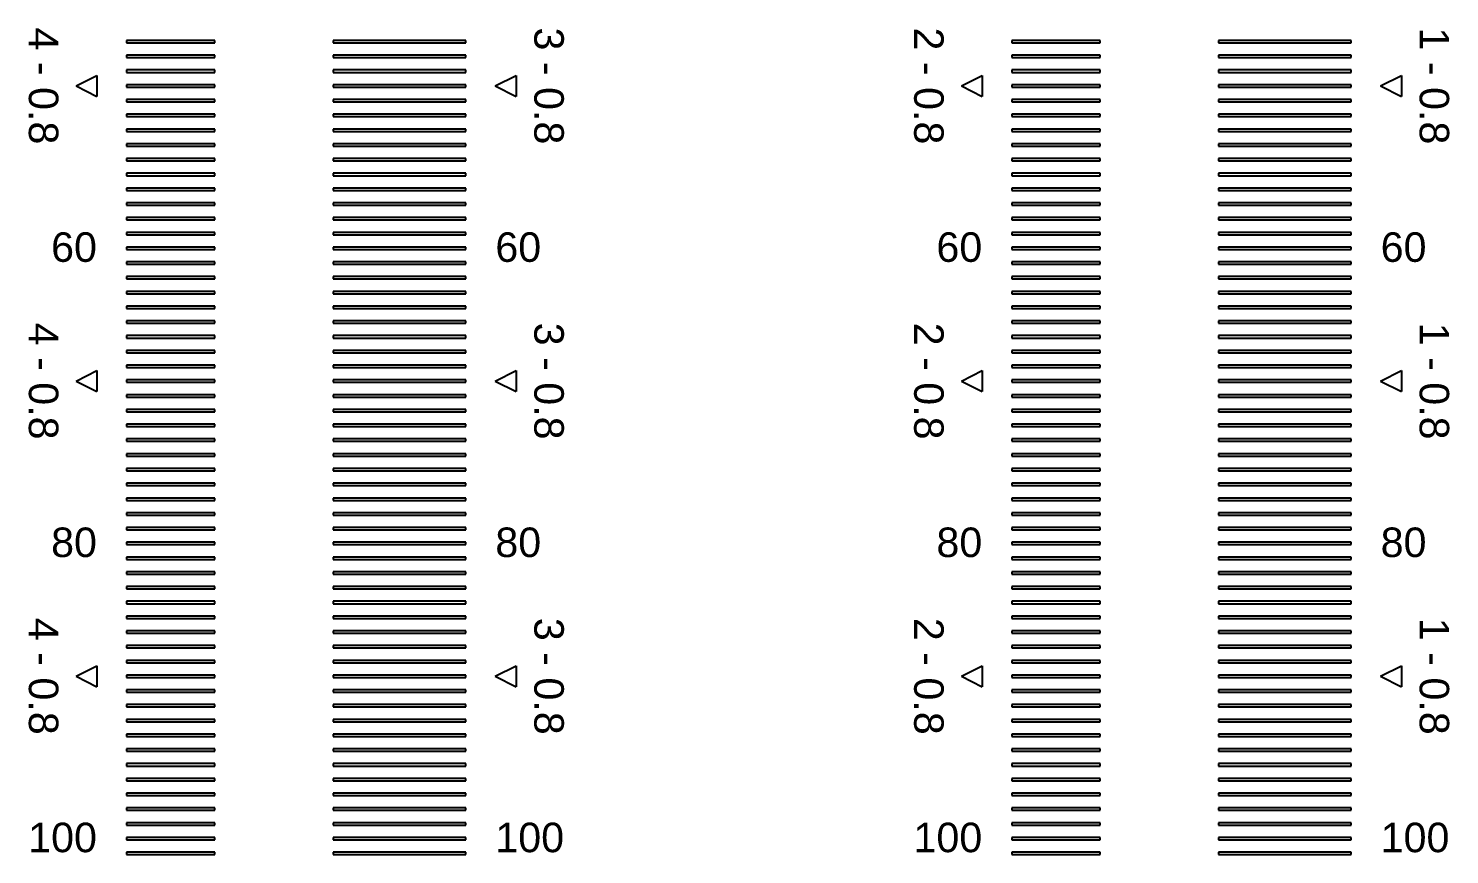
# Model space of a CAD drawing. Extents: x -24531 to 102469, y 86631 to 213631.
# Drawn here: x 53748.9 to 54230.5, y 152170.1 to 152450 of the extents above; entities that cross this region are included whole.
import ezdxf

# ---------------------------------------------------------------- set-up
doc = ezdxf.new("R2010")
doc.units = 13
doc.layers.add('CL - Label-1', color=120, linetype='Continuous')
doc.layers.add('CL - Label-2', color=132, linetype='Continuous')
doc.layers.add('CL - Sub-Micro', color=7, linetype='Continuous', true_color=0x47d1ff)
doc.styles.get("Standard").update_dxf_attribs({"font": 'arial.ttf'})

msp = doc.modelspace()

# ---------------------------------------------------------------- linework, layer by layer
at = {"layer": 'CL - Label-2'}
for p, q in [((53765.04, 152430.51), (53772.14, 152434.05)), ((53772.14, 152434.05), (53772.14, 152426.98)), ((53907.12, 152430.51), (53914.21, 152434.05)), ((53914.21, 152434.05), (53914.21, 152426.98)), ((54065.04, 152430.51), (54072.14, 152434.05)), ((54072.14, 152434.05), (54072.14, 152426.98)), ((54207.12, 152430.51), (54214.21, 152434.05)), ((54214.21, 152434.05), (54214.21, 152426.98)), ((53765.04, 152430.51), (53772.14, 152426.98)), ((53907.12, 152430.51), (53914.21, 152426.98)), ((54065.04, 152430.51), (54072.14, 152426.98)), ((54207.12, 152430.51), (54214.21, 152426.98)), ((53765.04, 152330.51), (53772.14, 152334.05)), ((53772.14, 152334.05), (53772.14, 152326.98)), ((53907.12, 152330.51), (53914.21, 152334.05)), ((53914.21, 152334.05), (53914.21, 152326.98)), ((54065.04, 152330.51), (54072.14, 152334.05)), ((54072.14, 152334.05), (54072.14, 152326.98)), ((54207.12, 152330.51), (54214.21, 152334.05)), ((54214.21, 152334.05), (54214.21, 152326.98)), ((53765.04, 152330.51), (53772.14, 152326.98)), ((53907.12, 152330.51), (53914.21, 152326.98)), ((54065.04, 152330.51), (54072.14, 152326.98)), ((54207.12, 152330.51), (54214.21, 152326.98)), ((53765.04, 152230.51), (53772.14, 152234.05)), ((53772.14, 152234.05), (53772.14, 152226.98)), ((53907.12, 152230.51), (53914.21, 152234.05)), ((53914.21, 152234.05), (53914.21, 152226.98)), ((54065.04, 152230.51), (54072.14, 152234.05)), ((54072.14, 152234.05), (54072.14, 152226.98)), ((54207.12, 152230.51), (54214.21, 152234.05)), ((54214.21, 152234.05), (54214.21, 152226.98)), ((53765.04, 152230.51), (53772.14, 152226.98)), ((53907.12, 152230.51), (53914.21, 152226.98)), ((54065.04, 152230.51), (54072.14, 152226.98)), ((54207.12, 152230.51), (54214.21, 152226.98))]:
    msp.add_line(p, q, dxfattribs=at)
at = {"layer": 'CL - Sub-Micro'}
for p, q in [((53812.12, 152445.91), (53782.12, 152445.91)), ((53782.12, 152445.91), (53782.12, 152445.11)), ((53782.12, 152445.11), (53812.12, 152445.11)), ((53812.12, 152445.11), (53812.12, 152445.91)), ((53897.12, 152445.91), (53852.12, 152445.91)), ((53852.12, 152445.91), (53852.12, 152445.11)), ((53852.12, 152445.11), (53897.12, 152445.11)), ((53897.12, 152445.11), (53897.12, 152445.91)), ((54112.12, 152445.91), (54082.12, 152445.91)), ((54082.12, 152445.91), (54082.12, 152445.11)), ((54082.12, 152445.11), (54112.12, 152445.11)), ((54112.12, 152445.11), (54112.12, 152445.91)), ((54197.12, 152445.91), (54152.12, 152445.91)), ((54152.12, 152445.91), (54152.12, 152445.11)), ((54152.12, 152445.11), (54197.12, 152445.11)), ((54197.12, 152445.11), (54197.12, 152445.91)), ((53812.12, 152440.91), (53782.12, 152440.91)), ((53782.12, 152440.91), (53782.12, 152440.11)), ((53782.12, 152440.11), (53812.12, 152440.11)), ((53812.12, 152440.11), (53812.12, 152440.91)), ((53897.12, 152440.91), (53852.12, 152440.91)), ((53852.12, 152440.91), (53852.12, 152440.11)), ((53852.12, 152440.11), (53897.12, 152440.11)), ((53897.12, 152440.11), (53897.12, 152440.91)), ((54112.12, 152440.91), (54082.12, 152440.91)), ((54082.12, 152440.91), (54082.12, 152440.11)), ((54082.12, 152440.11), (54112.12, 152440.11)), ((54112.12, 152440.11), (54112.12, 152440.91)), ((54197.12, 152440.91), (54152.12, 152440.91)), ((54152.12, 152440.91), (54152.12, 152440.11)), ((54152.12, 152440.11), (54197.12, 152440.11)), ((54197.12, 152440.11), (54197.12, 152440.91)), ((53812.12, 152435.91), (53782.12, 152435.91)), ((53782.12, 152435.91), (53782.12, 152435.11)), ((53782.12, 152435.11), (53812.12, 152435.11)), ((53812.12, 152435.11), (53812.12, 152435.91)), ((53897.12, 152435.91), (53852.12, 152435.91)), ((53852.12, 152435.91), (53852.12, 152435.11)), ((53852.12, 152435.11), (53897.12, 152435.11)), ((53897.12, 152435.11), (53897.12, 152435.91)), ((54112.12, 152435.91), (54082.12, 152435.91)), ((54082.12, 152435.91), (54082.12, 152435.11)), ((54082.12, 152435.11), (54112.12, 152435.11)), ((54112.12, 152435.11), (54112.12, 152435.91)), ((54197.12, 152435.91), (54152.12, 152435.91)), ((54152.12, 152435.91), (54152.12, 152435.11)), ((54152.12, 152435.11), (54197.12, 152435.11)), ((54197.12, 152435.11), (54197.12, 152435.91)), ((53812.12, 152430.91), (53782.12, 152430.91)), ((53782.12, 152430.91), (53782.12, 152430.11)), ((53782.12, 152430.11), (53812.12, 152430.11)), ((53812.12, 152430.11), (53812.12, 152430.91)), ((53897.12, 152430.91), (53852.12, 152430.91)), ((53852.12, 152430.91), (53852.12, 152430.11)), ((53852.12, 152430.11), (53897.12, 152430.11)), ((53897.12, 152430.11), (53897.12, 152430.91)), ((54112.12, 152430.91), (54082.12, 152430.91)), ((54082.12, 152430.91), (54082.12, 152430.11)), ((54082.12, 152430.11), (54112.12, 152430.11)), ((54112.12, 152430.11), (54112.12, 152430.91)), ((54197.12, 152430.91), (54152.12, 152430.91)), ((54152.12, 152430.91), (54152.12, 152430.11)), ((54152.12, 152430.11), (54197.12, 152430.11)), ((54197.12, 152430.11), (54197.12, 152430.91)), ((53812.12, 152425.91), (53782.12, 152425.91)), ((53782.12, 152425.91), (53782.12, 152425.11)), ((53782.12, 152425.11), (53812.12, 152425.11)), ((53812.12, 152425.11), (53812.12, 152425.91)), ((53897.12, 152425.91), (53852.12, 152425.91)), ((53852.12, 152425.91), (53852.12, 152425.11)), ((53852.12, 152425.11), (53897.12, 152425.11)), ((53897.12, 152425.11), (53897.12, 152425.91)), ((54112.12, 152425.91), (54082.12, 152425.91)), ((54082.12, 152425.91), (54082.12, 152425.11)), ((54082.12, 152425.11), (54112.12, 152425.11)), ((54112.12, 152425.11), (54112.12, 152425.91)), ((54197.12, 152425.91), (54152.12, 152425.91)), ((54152.12, 152425.91), (54152.12, 152425.11)), ((54152.12, 152425.11), (54197.12, 152425.11)), ((54197.12, 152425.11), (54197.12, 152425.91)), ((53812.12, 152420.91), (53782.12, 152420.91)), ((53782.12, 152420.91), (53782.12, 152420.11)), ((53782.12, 152420.11), (53812.12, 152420.11)), ((53812.12, 152420.11), (53812.12, 152420.91)), ((53897.12, 152420.91), (53852.12, 152420.91)), ((53852.12, 152420.91), (53852.12, 152420.11)), ((53852.12, 152420.11), (53897.12, 152420.11)), ((53897.12, 152420.11), (53897.12, 152420.91)), ((54112.12, 152420.91), (54082.12, 152420.91)), ((54082.12, 152420.91), (54082.12, 152420.11)), ((54082.12, 152420.11), (54112.12, 152420.11)), ((54112.12, 152420.11), (54112.12, 152420.91)), ((54197.12, 152420.91), (54152.12, 152420.91)), ((54152.12, 152420.91), (54152.12, 152420.11)), ((54152.12, 152420.11), (54197.12, 152420.11)), ((54197.12, 152420.11), (54197.12, 152420.91)), ((53812.12, 152415.91), (53782.12, 152415.91)), ((53782.12, 152415.91), (53782.12, 152415.11)), ((53782.12, 152415.11), (53812.12, 152415.11)), ((53812.12, 152415.11), (53812.12, 152415.91)), ((53897.12, 152415.91), (53852.12, 152415.91)), ((53852.12, 152415.91), (53852.12, 152415.11)), ((53852.12, 152415.11), (53897.12, 152415.11)), ((53897.12, 152415.11), (53897.12, 152415.91)), ((54112.12, 152415.91), (54082.12, 152415.91)), ((54082.12, 152415.91), (54082.12, 152415.11)), ((54082.12, 152415.11), (54112.12, 152415.11)), ((54112.12, 152415.11), (54112.12, 152415.91)), ((54197.12, 152415.91), (54152.12, 152415.91)), ((54152.12, 152415.91), (54152.12, 152415.11)), ((54152.12, 152415.11), (54197.12, 152415.11)), ((54197.12, 152415.11), (54197.12, 152415.91)), ((53812.12, 152410.91), (53782.12, 152410.91)), ((53782.12, 152410.91), (53782.12, 152410.11)), ((53782.12, 152410.11), (53812.12, 152410.11)), ((53812.12, 152410.11), (53812.12, 152410.91)), ((53897.12, 152410.91), (53852.12, 152410.91)), ((53852.12, 152410.91), (53852.12, 152410.11)), ((53852.12, 152410.11), (53897.12, 152410.11)), ((53897.12, 152410.11), (53897.12, 152410.91)), ((54112.12, 152410.91), (54082.12, 152410.91)), ((54082.12, 152410.91), (54082.12, 152410.11)), ((54082.12, 152410.11), (54112.12, 152410.11)), ((54112.12, 152410.11), (54112.12, 152410.91)), ((54197.12, 152410.91), (54152.12, 152410.91)), ((54152.12, 152410.91), (54152.12, 152410.11)), ((54152.12, 152410.11), (54197.12, 152410.11)), ((54197.12, 152410.11), (54197.12, 152410.91)), ((53812.12, 152405.91), (53782.12, 152405.91)), ((53782.12, 152405.91), (53782.12, 152405.11)), ((53782.12, 152405.11), (53812.12, 152405.11)), ((53812.12, 152405.11), (53812.12, 152405.91)), ((53897.12, 152405.91), (53852.12, 152405.91)), ((53852.12, 152405.91), (53852.12, 152405.11)), ((53852.12, 152405.11), (53897.12, 152405.11)), ((53897.12, 152405.11), (53897.12, 152405.91)), ((54112.12, 152405.91), (54082.12, 152405.91)), ((54082.12, 152405.91), (54082.12, 152405.11)), ((54082.12, 152405.11), (54112.12, 152405.11)), ((54112.12, 152405.11), (54112.12, 152405.91)), ((54197.12, 152405.91), (54152.12, 152405.91)), ((54152.12, 152405.91), (54152.12, 152405.11)), ((54152.12, 152405.11), (54197.12, 152405.11)), ((54197.12, 152405.11), (54197.12, 152405.91)), ((53812.12, 152400.91), (53782.12, 152400.91)), ((53782.12, 152400.91), (53782.12, 152400.11)), ((53782.12, 152400.11), (53812.12, 152400.11)), ((53812.12, 152400.11), (53812.12, 152400.91)), ((53897.12, 152400.91), (53852.12, 152400.91)), ((53852.12, 152400.91), (53852.12, 152400.11)), ((53852.12, 152400.11), (53897.12, 152400.11)), ((53897.12, 152400.11), (53897.12, 152400.91)), ((54112.12, 152400.91), (54082.12, 152400.91)), ((54082.12, 152400.91), (54082.12, 152400.11)), ((54082.12, 152400.11), (54112.12, 152400.11)), ((54112.12, 152400.11), (54112.12, 152400.91)), ((54197.12, 152400.91), (54152.12, 152400.91)), ((54152.12, 152400.91), (54152.12, 152400.11)), ((54152.12, 152400.11), (54197.12, 152400.11)), ((54197.12, 152400.11), (54197.12, 152400.91)), ((53812.12, 152395.91), (53782.12, 152395.91)), ((53782.12, 152395.91), (53782.12, 152395.11)), ((53782.12, 152395.11), (53812.12, 152395.11)), ((53812.12, 152395.11), (53812.12, 152395.91)), ((53897.12, 152395.91), (53852.12, 152395.91)), ((53852.12, 152395.91), (53852.12, 152395.11)), ((53852.12, 152395.11), (53897.12, 152395.11)), ((53897.12, 152395.11), (53897.12, 152395.91)), ((54112.12, 152395.91), (54082.12, 152395.91)), ((54082.12, 152395.91), (54082.12, 152395.11)), ((54082.12, 152395.11), (54112.12, 152395.11)), ((54112.12, 152395.11), (54112.12, 152395.91)), ((54197.12, 152395.91), (54152.12, 152395.91)), ((54152.12, 152395.91), (54152.12, 152395.11)), ((54152.12, 152395.11), (54197.12, 152395.11)), ((54197.12, 152395.11), (54197.12, 152395.91)), ((53812.12, 152390.91), (53782.12, 152390.91)), ((53782.12, 152390.91), (53782.12, 152390.11)), ((53782.12, 152390.11), (53812.12, 152390.11)), ((53812.12, 152390.11), (53812.12, 152390.91)), ((53897.12, 152390.91), (53852.12, 152390.91)), ((53852.12, 152390.91), (53852.12, 152390.11)), ((53852.12, 152390.11), (53897.12, 152390.11)), ((53897.12, 152390.11), (53897.12, 152390.91)), ((54112.12, 152390.91), (54082.12, 152390.91)), ((54082.12, 152390.91), (54082.12, 152390.11)), ((54082.12, 152390.11), (54112.12, 152390.11)), ((54112.12, 152390.11), (54112.12, 152390.91)), ((54197.12, 152390.91), (54152.12, 152390.91)), ((54152.12, 152390.91), (54152.12, 152390.11)), ((54152.12, 152390.11), (54197.12, 152390.11)), ((54197.12, 152390.11), (54197.12, 152390.91)), ((53812.12, 152385.91), (53782.12, 152385.91)), ((53782.12, 152385.91), (53782.12, 152385.11)), ((53782.12, 152385.11), (53812.12, 152385.11)), ((53812.12, 152385.11), (53812.12, 152385.91)), ((53897.12, 152385.91), (53852.12, 152385.91)), ((53852.12, 152385.91), (53852.12, 152385.11)), ((53852.12, 152385.11), (53897.12, 152385.11)), ((53897.12, 152385.11), (53897.12, 152385.91)), ((54112.12, 152385.91), (54082.12, 152385.91)), ((54082.12, 152385.91), (54082.12, 152385.11)), ((54082.12, 152385.11), (54112.12, 152385.11)), ((54112.12, 152385.11), (54112.12, 152385.91)), ((54197.12, 152385.91), (54152.12, 152385.91)), ((54152.12, 152385.91), (54152.12, 152385.11)), ((54152.12, 152385.11), (54197.12, 152385.11)), ((54197.12, 152385.11), (54197.12, 152385.91)), ((53812.12, 152380.91), (53782.12, 152380.91)), ((53782.12, 152380.91), (53782.12, 152380.11)), ((53782.12, 152380.11), (53812.12, 152380.11)), ((53812.12, 152380.11), (53812.12, 152380.91)), ((53897.12, 152380.91), (53852.12, 152380.91)), ((53852.12, 152380.91), (53852.12, 152380.11)), ((53852.12, 152380.11), (53897.12, 152380.11)), ((53897.12, 152380.11), (53897.12, 152380.91)), ((54112.12, 152380.91), (54082.12, 152380.91)), ((54082.12, 152380.91), (54082.12, 152380.11)), ((54082.12, 152380.11), (54112.12, 152380.11)), ((54112.12, 152380.11), (54112.12, 152380.91)), ((54197.12, 152380.91), (54152.12, 152380.91)), ((54152.12, 152380.91), (54152.12, 152380.11)), ((54152.12, 152380.11), (54197.12, 152380.11)), ((54197.12, 152380.11), (54197.12, 152380.91)), ((53812.12, 152375.91), (53782.12, 152375.91)), ((53782.12, 152375.91), (53782.12, 152375.11)), ((53812.12, 152375.11), (53812.12, 152375.91)), ((53897.12, 152375.91), (53852.12, 152375.91)), ((53852.12, 152375.91), (53852.12, 152375.11)), ((53897.12, 152375.11), (53897.12, 152375.91)), ((54112.12, 152375.91), (54082.12, 152375.91)), ((54082.12, 152375.91), (54082.12, 152375.11)), ((54112.12, 152375.11), (54112.12, 152375.91)), ((54197.12, 152375.91), (54152.12, 152375.91)), ((54152.12, 152375.91), (54152.12, 152375.11)), ((54197.12, 152375.11), (54197.12, 152375.91)), ((53782.12, 152375.11), (53812.12, 152375.11)), ((53812.12, 152370.91), (53782.12, 152370.91)), ((53782.12, 152370.91), (53782.12, 152370.11)), ((53812.12, 152370.11), (53812.12, 152370.91)), ((53852.12, 152375.11), (53897.12, 152375.11)), ((53897.12, 152370.91), (53852.12, 152370.91)), ((53852.12, 152370.91), (53852.12, 152370.11)), ((53897.12, 152370.11), (53897.12, 152370.91)), ((54082.12, 152375.11), (54112.12, 152375.11)), ((54112.12, 152370.91), (54082.12, 152370.91)), ((54082.12, 152370.91), (54082.12, 152370.11)), ((54112.12, 152370.11), (54112.12, 152370.91)), ((54152.12, 152375.11), (54197.12, 152375.11)), ((54197.12, 152370.91), (54152.12, 152370.91)), ((54152.12, 152370.91), (54152.12, 152370.11)), ((54197.12, 152370.11), (54197.12, 152370.91)), ((53782.12, 152370.11), (53812.12, 152370.11)), ((53812.12, 152365.91), (53782.12, 152365.91)), ((53782.12, 152365.91), (53782.12, 152365.11)), ((53812.12, 152365.11), (53812.12, 152365.91)), ((53852.12, 152370.11), (53897.12, 152370.11)), ((53897.12, 152365.91), (53852.12, 152365.91)), ((53852.12, 152365.91), (53852.12, 152365.11)), ((53897.12, 152365.11), (53897.12, 152365.91)), ((54082.12, 152370.11), (54112.12, 152370.11)), ((54112.12, 152365.91), (54082.12, 152365.91)), ((54082.12, 152365.91), (54082.12, 152365.11)), ((54112.12, 152365.11), (54112.12, 152365.91)), ((54152.12, 152370.11), (54197.12, 152370.11)), ((54197.12, 152365.91), (54152.12, 152365.91)), ((54152.12, 152365.91), (54152.12, 152365.11)), ((54197.12, 152365.11), (54197.12, 152365.91)), ((53782.12, 152365.11), (53812.12, 152365.11)), ((53812.12, 152360.91), (53782.12, 152360.91)), ((53782.12, 152360.91), (53782.12, 152360.11)), ((53812.12, 152360.11), (53812.12, 152360.91)), ((53852.12, 152365.11), (53897.12, 152365.11)), ((53897.12, 152360.91), (53852.12, 152360.91)), ((53852.12, 152360.91), (53852.12, 152360.11)), ((53897.12, 152360.11), (53897.12, 152360.91)), ((54082.12, 152365.11), (54112.12, 152365.11)), ((54112.12, 152360.91), (54082.12, 152360.91)), ((54082.12, 152360.91), (54082.12, 152360.11)), ((54112.12, 152360.11), (54112.12, 152360.91)), ((54152.12, 152365.11), (54197.12, 152365.11)), ((54197.12, 152360.91), (54152.12, 152360.91)), ((54152.12, 152360.91), (54152.12, 152360.11)), ((54197.12, 152360.11), (54197.12, 152360.91)), ((53782.12, 152360.11), (53812.12, 152360.11)), ((53812.12, 152355.91), (53782.12, 152355.91)), ((53782.12, 152355.91), (53782.12, 152355.11)), ((53812.12, 152355.11), (53812.12, 152355.91)), ((53852.12, 152360.11), (53897.12, 152360.11)), ((53897.12, 152355.91), (53852.12, 152355.91)), ((53852.12, 152355.91), (53852.12, 152355.11)), ((53897.12, 152355.11), (53897.12, 152355.91)), ((54082.12, 152360.11), (54112.12, 152360.11)), ((54112.12, 152355.91), (54082.12, 152355.91)), ((54082.12, 152355.91), (54082.12, 152355.11)), ((54112.12, 152355.11), (54112.12, 152355.91)), ((54152.12, 152360.11), (54197.12, 152360.11)), ((54197.12, 152355.91), (54152.12, 152355.91)), ((54152.12, 152355.91), (54152.12, 152355.11)), ((54197.12, 152355.11), (54197.12, 152355.91)), ((53782.12, 152355.11), (53812.12, 152355.11)), ((53852.12, 152355.11), (53897.12, 152355.11)), ((54082.12, 152355.11), (54112.12, 152355.11)), ((54152.12, 152355.11), (54197.12, 152355.11)), ((53812.12, 152350.91), (53782.12, 152350.91)), ((53782.12, 152350.91), (53782.12, 152350.11)), ((53782.12, 152350.11), (53812.12, 152350.11)), ((53812.12, 152350.11), (53812.12, 152350.91)), ((53897.12, 152350.91), (53852.12, 152350.91)), ((53852.12, 152350.91), (53852.12, 152350.11)), ((53852.12, 152350.11), (53897.12, 152350.11)), ((53897.12, 152350.11), (53897.12, 152350.91)), ((54112.12, 152350.91), (54082.12, 152350.91)), ((54082.12, 152350.91), (54082.12, 152350.11)), ((54082.12, 152350.11), (54112.12, 152350.11)), ((54112.12, 152350.11), (54112.12, 152350.91)), ((54197.12, 152350.91), (54152.12, 152350.91)), ((54152.12, 152350.91), (54152.12, 152350.11)), ((54152.12, 152350.11), (54197.12, 152350.11)), ((54197.12, 152350.11), (54197.12, 152350.91)), ((53812.12, 152345.91), (53782.12, 152345.91)), ((53782.12, 152345.91), (53782.12, 152345.11)), ((53782.12, 152345.11), (53812.12, 152345.11)), ((53812.12, 152345.11), (53812.12, 152345.91)), ((53897.12, 152345.91), (53852.12, 152345.91)), ((53852.12, 152345.91), (53852.12, 152345.11)), ((53852.12, 152345.11), (53897.12, 152345.11)), ((53897.12, 152345.11), (53897.12, 152345.91)), ((54112.12, 152345.91), (54082.12, 152345.91)), ((54082.12, 152345.91), (54082.12, 152345.11)), ((54082.12, 152345.11), (54112.12, 152345.11)), ((54112.12, 152345.11), (54112.12, 152345.91)), ((54197.12, 152345.91), (54152.12, 152345.91)), ((54152.12, 152345.91), (54152.12, 152345.11)), ((54152.12, 152345.11), (54197.12, 152345.11)), ((54197.12, 152345.11), (54197.12, 152345.91)), ((53812.12, 152340.91), (53782.12, 152340.91)), ((53782.12, 152340.91), (53782.12, 152340.11)), ((53782.12, 152340.11), (53812.12, 152340.11)), ((53812.12, 152340.11), (53812.12, 152340.91)), ((53897.12, 152340.91), (53852.12, 152340.91)), ((53852.12, 152340.91), (53852.12, 152340.11)), ((53852.12, 152340.11), (53897.12, 152340.11)), ((53897.12, 152340.11), (53897.12, 152340.91)), ((54112.12, 152340.91), (54082.12, 152340.91)), ((54082.12, 152340.91), (54082.12, 152340.11)), ((54082.12, 152340.11), (54112.12, 152340.11)), ((54112.12, 152340.11), (54112.12, 152340.91)), ((54197.12, 152340.91), (54152.12, 152340.91)), ((54152.12, 152340.91), (54152.12, 152340.11)), ((54152.12, 152340.11), (54197.12, 152340.11)), ((54197.12, 152340.11), (54197.12, 152340.91)), ((53812.12, 152335.91), (53782.12, 152335.91)), ((53782.12, 152335.91), (53782.12, 152335.11)), ((53782.12, 152335.11), (53812.12, 152335.11)), ((53812.12, 152335.11), (53812.12, 152335.91)), ((53897.12, 152335.91), (53852.12, 152335.91)), ((53852.12, 152335.91), (53852.12, 152335.11)), ((53852.12, 152335.11), (53897.12, 152335.11)), ((53897.12, 152335.11), (53897.12, 152335.91)), ((54112.12, 152335.91), (54082.12, 152335.91)), ((54082.12, 152335.91), (54082.12, 152335.11)), ((54082.12, 152335.11), (54112.12, 152335.11)), ((54112.12, 152335.11), (54112.12, 152335.91)), ((54197.12, 152335.91), (54152.12, 152335.91)), ((54152.12, 152335.91), (54152.12, 152335.11)), ((54152.12, 152335.11), (54197.12, 152335.11)), ((54197.12, 152335.11), (54197.12, 152335.91)), ((53812.12, 152330.91), (53782.12, 152330.91)), ((53782.12, 152330.91), (53782.12, 152330.11)), ((53782.12, 152330.11), (53812.12, 152330.11)), ((53812.12, 152330.11), (53812.12, 152330.91)), ((53897.12, 152330.91), (53852.12, 152330.91)), ((53852.12, 152330.91), (53852.12, 152330.11)), ((53852.12, 152330.11), (53897.12, 152330.11)), ((53897.12, 152330.11), (53897.12, 152330.91)), ((54112.12, 152330.91), (54082.12, 152330.91)), ((54082.12, 152330.91), (54082.12, 152330.11)), ((54082.12, 152330.11), (54112.12, 152330.11)), ((54112.12, 152330.11), (54112.12, 152330.91)), ((54197.12, 152330.91), (54152.12, 152330.91)), ((54152.12, 152330.91), (54152.12, 152330.11)), ((54152.12, 152330.11), (54197.12, 152330.11)), ((54197.12, 152330.11), (54197.12, 152330.91)), ((53812.12, 152325.91), (53782.12, 152325.91)), ((53782.12, 152325.91), (53782.12, 152325.11)), ((53782.12, 152325.11), (53812.12, 152325.11)), ((53812.12, 152325.11), (53812.12, 152325.91)), ((53897.12, 152325.91), (53852.12, 152325.91)), ((53852.12, 152325.91), (53852.12, 152325.11)), ((53852.12, 152325.11), (53897.12, 152325.11)), ((53897.12, 152325.11), (53897.12, 152325.91)), ((54112.12, 152325.91), (54082.12, 152325.91)), ((54082.12, 152325.91), (54082.12, 152325.11)), ((54082.12, 152325.11), (54112.12, 152325.11)), ((54112.12, 152325.11), (54112.12, 152325.91)), ((54197.12, 152325.91), (54152.12, 152325.91)), ((54152.12, 152325.91), (54152.12, 152325.11)), ((54152.12, 152325.11), (54197.12, 152325.11)), ((54197.12, 152325.11), (54197.12, 152325.91)), ((53812.12, 152320.91), (53782.12, 152320.91)), ((53782.12, 152320.91), (53782.12, 152320.11)), ((53782.12, 152320.11), (53812.12, 152320.11)), ((53812.12, 152320.11), (53812.12, 152320.91)), ((53897.12, 152320.91), (53852.12, 152320.91)), ((53852.12, 152320.91), (53852.12, 152320.11)), ((53852.12, 152320.11), (53897.12, 152320.11)), ((53897.12, 152320.11), (53897.12, 152320.91)), ((54112.12, 152320.91), (54082.12, 152320.91)), ((54082.12, 152320.91), (54082.12, 152320.11)), ((54082.12, 152320.11), (54112.12, 152320.11)), ((54112.12, 152320.11), (54112.12, 152320.91)), ((54197.12, 152320.91), (54152.12, 152320.91)), ((54152.12, 152320.91), (54152.12, 152320.11)), ((54152.12, 152320.11), (54197.12, 152320.11)), ((54197.12, 152320.11), (54197.12, 152320.91)), ((53812.12, 152315.91), (53782.12, 152315.91)), ((53782.12, 152315.91), (53782.12, 152315.11)), ((53782.12, 152315.11), (53812.12, 152315.11)), ((53812.12, 152315.11), (53812.12, 152315.91)), ((53897.12, 152315.91), (53852.12, 152315.91)), ((53852.12, 152315.91), (53852.12, 152315.11)), ((53852.12, 152315.11), (53897.12, 152315.11)), ((53897.12, 152315.11), (53897.12, 152315.91)), ((54112.12, 152315.91), (54082.12, 152315.91)), ((54082.12, 152315.91), (54082.12, 152315.11)), ((54082.12, 152315.11), (54112.12, 152315.11)), ((54112.12, 152315.11), (54112.12, 152315.91)), ((54197.12, 152315.91), (54152.12, 152315.91)), ((54152.12, 152315.91), (54152.12, 152315.11)), ((54152.12, 152315.11), (54197.12, 152315.11)), ((54197.12, 152315.11), (54197.12, 152315.91)), ((53812.12, 152310.91), (53782.12, 152310.91)), ((53782.12, 152310.91), (53782.12, 152310.11)), ((53782.12, 152310.11), (53812.12, 152310.11)), ((53812.12, 152310.11), (53812.12, 152310.91)), ((53897.12, 152310.91), (53852.12, 152310.91)), ((53852.12, 152310.91), (53852.12, 152310.11)), ((53852.12, 152310.11), (53897.12, 152310.11)), ((53897.12, 152310.11), (53897.12, 152310.91)), ((54112.12, 152310.91), (54082.12, 152310.91)), ((54082.12, 152310.91), (54082.12, 152310.11)), ((54082.12, 152310.11), (54112.12, 152310.11)), ((54112.12, 152310.11), (54112.12, 152310.91)), ((54197.12, 152310.91), (54152.12, 152310.91)), ((54152.12, 152310.91), (54152.12, 152310.11)), ((54152.12, 152310.11), (54197.12, 152310.11)), ((54197.12, 152310.11), (54197.12, 152310.91)), ((53812.12, 152305.91), (53782.12, 152305.91)), ((53782.12, 152305.91), (53782.12, 152305.11)), ((53782.12, 152305.11), (53812.12, 152305.11)), ((53812.12, 152305.11), (53812.12, 152305.91)), ((53897.12, 152305.91), (53852.12, 152305.91)), ((53852.12, 152305.91), (53852.12, 152305.11)), ((53852.12, 152305.11), (53897.12, 152305.11)), ((53897.12, 152305.11), (53897.12, 152305.91)), ((54112.12, 152305.91), (54082.12, 152305.91)), ((54082.12, 152305.91), (54082.12, 152305.11)), ((54082.12, 152305.11), (54112.12, 152305.11)), ((54112.12, 152305.11), (54112.12, 152305.91)), ((54197.12, 152305.91), (54152.12, 152305.91)), ((54152.12, 152305.91), (54152.12, 152305.11)), ((54152.12, 152305.11), (54197.12, 152305.11)), ((54197.12, 152305.11), (54197.12, 152305.91)), ((53812.12, 152300.91), (53782.12, 152300.91)), ((53782.12, 152300.91), (53782.12, 152300.11)), ((53782.12, 152300.11), (53812.12, 152300.11)), ((53812.12, 152300.11), (53812.12, 152300.91)), ((53897.12, 152300.91), (53852.12, 152300.91)), ((53852.12, 152300.91), (53852.12, 152300.11)), ((53852.12, 152300.11), (53897.12, 152300.11)), ((53897.12, 152300.11), (53897.12, 152300.91)), ((54112.12, 152300.91), (54082.12, 152300.91)), ((54082.12, 152300.91), (54082.12, 152300.11)), ((54082.12, 152300.11), (54112.12, 152300.11)), ((54112.12, 152300.11), (54112.12, 152300.91)), ((54197.12, 152300.91), (54152.12, 152300.91)), ((54152.12, 152300.91), (54152.12, 152300.11)), ((54152.12, 152300.11), (54197.12, 152300.11)), ((54197.12, 152300.11), (54197.12, 152300.91)), ((53812.12, 152295.91), (53782.12, 152295.91)), ((53782.12, 152295.91), (53782.12, 152295.11)), ((53782.12, 152295.11), (53812.12, 152295.11)), ((53812.12, 152295.11), (53812.12, 152295.91)), ((53897.12, 152295.91), (53852.12, 152295.91)), ((53852.12, 152295.91), (53852.12, 152295.11)), ((53852.12, 152295.11), (53897.12, 152295.11)), ((53897.12, 152295.11), (53897.12, 152295.91)), ((54112.12, 152295.91), (54082.12, 152295.91)), ((54082.12, 152295.91), (54082.12, 152295.11)), ((54082.12, 152295.11), (54112.12, 152295.11)), ((54112.12, 152295.11), (54112.12, 152295.91)), ((54197.12, 152295.91), (54152.12, 152295.91)), ((54152.12, 152295.91), (54152.12, 152295.11)), ((54152.12, 152295.11), (54197.12, 152295.11)), ((54197.12, 152295.11), (54197.12, 152295.91)), ((53812.12, 152290.91), (53782.12, 152290.91)), ((53782.12, 152290.91), (53782.12, 152290.11)), ((53782.12, 152290.11), (53812.12, 152290.11)), ((53812.12, 152290.11), (53812.12, 152290.91)), ((53897.12, 152290.91), (53852.12, 152290.91)), ((53852.12, 152290.91), (53852.12, 152290.11)), ((53852.12, 152290.11), (53897.12, 152290.11)), ((53897.12, 152290.11), (53897.12, 152290.91)), ((54112.12, 152290.91), (54082.12, 152290.91)), ((54082.12, 152290.91), (54082.12, 152290.11)), ((54082.12, 152290.11), (54112.12, 152290.11)), ((54112.12, 152290.11), (54112.12, 152290.91)), ((54197.12, 152290.91), (54152.12, 152290.91)), ((54152.12, 152290.91), (54152.12, 152290.11)), ((54152.12, 152290.11), (54197.12, 152290.11)), ((54197.12, 152290.11), (54197.12, 152290.91)), ((53812.12, 152285.91), (53782.12, 152285.91)), ((53782.12, 152285.91), (53782.12, 152285.11)), ((53782.12, 152285.11), (53812.12, 152285.11)), ((53812.12, 152285.11), (53812.12, 152285.91)), ((53897.12, 152285.91), (53852.12, 152285.91)), ((53852.12, 152285.91), (53852.12, 152285.11)), ((53852.12, 152285.11), (53897.12, 152285.11)), ((53897.12, 152285.11), (53897.12, 152285.91)), ((54112.12, 152285.91), (54082.12, 152285.91)), ((54082.12, 152285.91), (54082.12, 152285.11)), ((54082.12, 152285.11), (54112.12, 152285.11)), ((54112.12, 152285.11), (54112.12, 152285.91)), ((54197.12, 152285.91), (54152.12, 152285.91)), ((54152.12, 152285.91), (54152.12, 152285.11)), ((54152.12, 152285.11), (54197.12, 152285.11)), ((54197.12, 152285.11), (54197.12, 152285.91)), ((53812.12, 152280.91), (53782.12, 152280.91)), ((53782.12, 152280.91), (53782.12, 152280.11)), ((53782.12, 152280.11), (53812.12, 152280.11)), ((53812.12, 152280.11), (53812.12, 152280.91)), ((53897.12, 152280.91), (53852.12, 152280.91)), ((53852.12, 152280.91), (53852.12, 152280.11)), ((53852.12, 152280.11), (53897.12, 152280.11)), ((53897.12, 152280.11), (53897.12, 152280.91)), ((54112.12, 152280.91), (54082.12, 152280.91)), ((54082.12, 152280.91), (54082.12, 152280.11)), ((54082.12, 152280.11), (54112.12, 152280.11)), ((54112.12, 152280.11), (54112.12, 152280.91)), ((54197.12, 152280.91), (54152.12, 152280.91)), ((54152.12, 152280.91), (54152.12, 152280.11)), ((54152.12, 152280.11), (54197.12, 152280.11)), ((54197.12, 152280.11), (54197.12, 152280.91)), ((53812.12, 152275.91), (53782.12, 152275.91)), ((53782.12, 152275.91), (53782.12, 152275.11)), ((53782.12, 152275.11), (53812.12, 152275.11)), ((53812.12, 152275.11), (53812.12, 152275.91)), ((53897.12, 152275.91), (53852.12, 152275.91)), ((53852.12, 152275.91), (53852.12, 152275.11)), ((53852.12, 152275.11), (53897.12, 152275.11)), ((53897.12, 152275.11), (53897.12, 152275.91)), ((54112.12, 152275.91), (54082.12, 152275.91)), ((54082.12, 152275.91), (54082.12, 152275.11)), ((54082.12, 152275.11), (54112.12, 152275.11)), ((54112.12, 152275.11), (54112.12, 152275.91)), ((54197.12, 152275.91), (54152.12, 152275.91)), ((54152.12, 152275.91), (54152.12, 152275.11)), ((54152.12, 152275.11), (54197.12, 152275.11)), ((54197.12, 152275.11), (54197.12, 152275.91)), ((53812.12, 152270.91), (53782.12, 152270.91)), ((53782.12, 152270.91), (53782.12, 152270.11)), ((53782.12, 152270.11), (53812.12, 152270.11)), ((53812.12, 152270.11), (53812.12, 152270.91)), ((53897.12, 152270.91), (53852.12, 152270.91)), ((53852.12, 152270.91), (53852.12, 152270.11)), ((53852.12, 152270.11), (53897.12, 152270.11)), ((53897.12, 152270.11), (53897.12, 152270.91)), ((54112.12, 152270.91), (54082.12, 152270.91)), ((54082.12, 152270.91), (54082.12, 152270.11)), ((54082.12, 152270.11), (54112.12, 152270.11)), ((54112.12, 152270.11), (54112.12, 152270.91)), ((54197.12, 152270.91), (54152.12, 152270.91)), ((54152.12, 152270.91), (54152.12, 152270.11)), ((54152.12, 152270.11), (54197.12, 152270.11)), ((54197.12, 152270.11), (54197.12, 152270.91)), ((53812.12, 152265.91), (53782.12, 152265.91)), ((53782.12, 152265.91), (53782.12, 152265.11)), ((53782.12, 152265.11), (53812.12, 152265.11)), ((53812.12, 152265.11), (53812.12, 152265.91)), ((53897.12, 152265.91), (53852.12, 152265.91)), ((53852.12, 152265.91), (53852.12, 152265.11)), ((53852.12, 152265.11), (53897.12, 152265.11)), ((53897.12, 152265.11), (53897.12, 152265.91)), ((54112.12, 152265.91), (54082.12, 152265.91)), ((54082.12, 152265.91), (54082.12, 152265.11)), ((54082.12, 152265.11), (54112.12, 152265.11)), ((54112.12, 152265.11), (54112.12, 152265.91)), ((54197.12, 152265.91), (54152.12, 152265.91)), ((54152.12, 152265.91), (54152.12, 152265.11)), ((54152.12, 152265.11), (54197.12, 152265.11)), ((54197.12, 152265.11), (54197.12, 152265.91)), ((53812.12, 152260.91), (53782.12, 152260.91)), ((53782.12, 152260.91), (53782.12, 152260.11)), ((53782.12, 152260.11), (53812.12, 152260.11)), ((53812.12, 152260.11), (53812.12, 152260.91)), ((53897.12, 152260.91), (53852.12, 152260.91)), ((53852.12, 152260.91), (53852.12, 152260.11)), ((53852.12, 152260.11), (53897.12, 152260.11)), ((53897.12, 152260.11), (53897.12, 152260.91)), ((54112.12, 152260.91), (54082.12, 152260.91)), ((54082.12, 152260.91), (54082.12, 152260.11)), ((54082.12, 152260.11), (54112.12, 152260.11)), ((54112.12, 152260.11), (54112.12, 152260.91)), ((54197.12, 152260.91), (54152.12, 152260.91)), ((54152.12, 152260.91), (54152.12, 152260.11)), ((54152.12, 152260.11), (54197.12, 152260.11)), ((54197.12, 152260.11), (54197.12, 152260.91)), ((53812.12, 152255.91), (53782.12, 152255.91)), ((53782.12, 152255.91), (53782.12, 152255.11)), ((53782.12, 152255.11), (53812.12, 152255.11)), ((53812.12, 152255.11), (53812.12, 152255.91)), ((53897.12, 152255.91), (53852.12, 152255.91)), ((53852.12, 152255.91), (53852.12, 152255.11)), ((53852.12, 152255.11), (53897.12, 152255.11)), ((53897.12, 152255.11), (53897.12, 152255.91)), ((54112.12, 152255.91), (54082.12, 152255.91)), ((54082.12, 152255.91), (54082.12, 152255.11)), ((54082.12, 152255.11), (54112.12, 152255.11)), ((54112.12, 152255.11), (54112.12, 152255.91)), ((54197.12, 152255.91), (54152.12, 152255.91)), ((54152.12, 152255.91), (54152.12, 152255.11)), ((54152.12, 152255.11), (54197.12, 152255.11)), ((54197.12, 152255.11), (54197.12, 152255.91)), ((53812.12, 152250.91), (53782.12, 152250.91)), ((53782.12, 152250.91), (53782.12, 152250.11)), ((53782.12, 152250.11), (53812.12, 152250.11)), ((53812.12, 152250.11), (53812.12, 152250.91)), ((53897.12, 152250.91), (53852.12, 152250.91)), ((53852.12, 152250.91), (53852.12, 152250.11)), ((53852.12, 152250.11), (53897.12, 152250.11)), ((53897.12, 152250.11), (53897.12, 152250.91)), ((54112.12, 152250.91), (54082.12, 152250.91)), ((54082.12, 152250.91), (54082.12, 152250.11)), ((54082.12, 152250.11), (54112.12, 152250.11)), ((54112.12, 152250.11), (54112.12, 152250.91)), ((54197.12, 152250.91), (54152.12, 152250.91)), ((54152.12, 152250.91), (54152.12, 152250.11)), ((54152.12, 152250.11), (54197.12, 152250.11)), ((54197.12, 152250.11), (54197.12, 152250.91)), ((53812.12, 152245.91), (53782.12, 152245.91)), ((53782.12, 152245.91), (53782.12, 152245.11)), ((53812.12, 152245.11), (53812.12, 152245.91)), ((53897.12, 152245.91), (53852.12, 152245.91)), ((53852.12, 152245.91), (53852.12, 152245.11)), ((53897.12, 152245.11), (53897.12, 152245.91)), ((54112.12, 152245.91), (54082.12, 152245.91)), ((54082.12, 152245.91), (54082.12, 152245.11)), ((54112.12, 152245.11), (54112.12, 152245.91)), ((54197.12, 152245.91), (54152.12, 152245.91)), ((54152.12, 152245.91), (54152.12, 152245.11)), ((54197.12, 152245.11), (54197.12, 152245.91)), ((53782.12, 152245.11), (53812.12, 152245.11)), ((53812.12, 152240.91), (53782.12, 152240.91)), ((53782.12, 152240.91), (53782.12, 152240.11)), ((53812.12, 152240.11), (53812.12, 152240.91)), ((53852.12, 152245.11), (53897.12, 152245.11)), ((53897.12, 152240.91), (53852.12, 152240.91)), ((53852.12, 152240.91), (53852.12, 152240.11)), ((53897.12, 152240.11), (53897.12, 152240.91)), ((54082.12, 152245.11), (54112.12, 152245.11)), ((54112.12, 152240.91), (54082.12, 152240.91)), ((54082.12, 152240.91), (54082.12, 152240.11)), ((54112.12, 152240.11), (54112.12, 152240.91)), ((54152.12, 152245.11), (54197.12, 152245.11)), ((54197.12, 152240.91), (54152.12, 152240.91)), ((54152.12, 152240.91), (54152.12, 152240.11)), ((54197.12, 152240.11), (54197.12, 152240.91)), ((53782.12, 152240.11), (53812.12, 152240.11)), ((53812.12, 152235.91), (53782.12, 152235.91)), ((53782.12, 152235.91), (53782.12, 152235.11)), ((53812.12, 152235.11), (53812.12, 152235.91)), ((53852.12, 152240.11), (53897.12, 152240.11)), ((53897.12, 152235.91), (53852.12, 152235.91)), ((53852.12, 152235.91), (53852.12, 152235.11)), ((53897.12, 152235.11), (53897.12, 152235.91)), ((54082.12, 152240.11), (54112.12, 152240.11)), ((54112.12, 152235.91), (54082.12, 152235.91)), ((54082.12, 152235.91), (54082.12, 152235.11)), ((54112.12, 152235.11), (54112.12, 152235.91)), ((54152.12, 152240.11), (54197.12, 152240.11)), ((54197.12, 152235.91), (54152.12, 152235.91)), ((54152.12, 152235.91), (54152.12, 152235.11)), ((54197.12, 152235.11), (54197.12, 152235.91)), ((53782.12, 152235.11), (53812.12, 152235.11)), ((53812.12, 152230.91), (53782.12, 152230.91)), ((53782.12, 152230.91), (53782.12, 152230.11)), ((53812.12, 152230.11), (53812.12, 152230.91)), ((53852.12, 152235.11), (53897.12, 152235.11)), ((53897.12, 152230.91), (53852.12, 152230.91)), ((53852.12, 152230.91), (53852.12, 152230.11)), ((53897.12, 152230.11), (53897.12, 152230.91)), ((54082.12, 152235.11), (54112.12, 152235.11)), ((54112.12, 152230.91), (54082.12, 152230.91)), ((54082.12, 152230.91), (54082.12, 152230.11)), ((54112.12, 152230.11), (54112.12, 152230.91)), ((54152.12, 152235.11), (54197.12, 152235.11)), ((54197.12, 152230.91), (54152.12, 152230.91)), ((54152.12, 152230.91), (54152.12, 152230.11)), ((54197.12, 152230.11), (54197.12, 152230.91)), ((53782.12, 152230.11), (53812.12, 152230.11)), ((53812.12, 152225.91), (53782.12, 152225.91)), ((53782.12, 152225.91), (53782.12, 152225.11)), ((53812.12, 152225.11), (53812.12, 152225.91)), ((53852.12, 152230.11), (53897.12, 152230.11)), ((53897.12, 152225.91), (53852.12, 152225.91)), ((53852.12, 152225.91), (53852.12, 152225.11)), ((53897.12, 152225.11), (53897.12, 152225.91)), ((54082.12, 152230.11), (54112.12, 152230.11)), ((54112.12, 152225.91), (54082.12, 152225.91)), ((54082.12, 152225.91), (54082.12, 152225.11)), ((54112.12, 152225.11), (54112.12, 152225.91)), ((54152.12, 152230.11), (54197.12, 152230.11)), ((54197.12, 152225.91), (54152.12, 152225.91)), ((54152.12, 152225.91), (54152.12, 152225.11)), ((54197.12, 152225.11), (54197.12, 152225.91)), ((53782.12, 152225.11), (53812.12, 152225.11)), ((53852.12, 152225.11), (53897.12, 152225.11)), ((54082.12, 152225.11), (54112.12, 152225.11)), ((54152.12, 152225.11), (54197.12, 152225.11)), ((53812.12, 152220.91), (53782.12, 152220.91)), ((53782.12, 152220.91), (53782.12, 152220.11)), ((53782.12, 152220.11), (53812.12, 152220.11)), ((53812.12, 152220.11), (53812.12, 152220.91)), ((53897.12, 152220.91), (53852.12, 152220.91)), ((53852.12, 152220.91), (53852.12, 152220.11)), ((53852.12, 152220.11), (53897.12, 152220.11)), ((53897.12, 152220.11), (53897.12, 152220.91)), ((54112.12, 152220.91), (54082.12, 152220.91)), ((54082.12, 152220.91), (54082.12, 152220.11)), ((54082.12, 152220.11), (54112.12, 152220.11)), ((54112.12, 152220.11), (54112.12, 152220.91)), ((54197.12, 152220.91), (54152.12, 152220.91)), ((54152.12, 152220.91), (54152.12, 152220.11)), ((54152.12, 152220.11), (54197.12, 152220.11)), ((54197.12, 152220.11), (54197.12, 152220.91)), ((53812.12, 152215.91), (53782.12, 152215.91)), ((53782.12, 152215.91), (53782.12, 152215.11)), ((53782.12, 152215.11), (53812.12, 152215.11)), ((53812.12, 152215.11), (53812.12, 152215.91)), ((53897.12, 152215.91), (53852.12, 152215.91)), ((53852.12, 152215.91), (53852.12, 152215.11)), ((53852.12, 152215.11), (53897.12, 152215.11)), ((53897.12, 152215.11), (53897.12, 152215.91)), ((54112.12, 152215.91), (54082.12, 152215.91)), ((54082.12, 152215.91), (54082.12, 152215.11)), ((54082.12, 152215.11), (54112.12, 152215.11)), ((54112.12, 152215.11), (54112.12, 152215.91)), ((54197.12, 152215.91), (54152.12, 152215.91)), ((54152.12, 152215.91), (54152.12, 152215.11)), ((54152.12, 152215.11), (54197.12, 152215.11)), ((54197.12, 152215.11), (54197.12, 152215.91)), ((53812.12, 152210.91), (53782.12, 152210.91)), ((53782.12, 152210.91), (53782.12, 152210.11)), ((53782.12, 152210.11), (53812.12, 152210.11)), ((53812.12, 152210.11), (53812.12, 152210.91)), ((53897.12, 152210.91), (53852.12, 152210.91)), ((53852.12, 152210.91), (53852.12, 152210.11)), ((53852.12, 152210.11), (53897.12, 152210.11)), ((53897.12, 152210.11), (53897.12, 152210.91)), ((54112.12, 152210.91), (54082.12, 152210.91)), ((54082.12, 152210.91), (54082.12, 152210.11)), ((54082.12, 152210.11), (54112.12, 152210.11)), ((54112.12, 152210.11), (54112.12, 152210.91)), ((54197.12, 152210.91), (54152.12, 152210.91)), ((54152.12, 152210.91), (54152.12, 152210.11)), ((54152.12, 152210.11), (54197.12, 152210.11)), ((54197.12, 152210.11), (54197.12, 152210.91)), ((53812.12, 152205.91), (53782.12, 152205.91)), ((53782.12, 152205.91), (53782.12, 152205.11)), ((53782.12, 152205.11), (53812.12, 152205.11)), ((53812.12, 152205.11), (53812.12, 152205.91)), ((53897.12, 152205.91), (53852.12, 152205.91)), ((53852.12, 152205.91), (53852.12, 152205.11)), ((53852.12, 152205.11), (53897.12, 152205.11)), ((53897.12, 152205.11), (53897.12, 152205.91)), ((54112.12, 152205.91), (54082.12, 152205.91)), ((54082.12, 152205.91), (54082.12, 152205.11)), ((54082.12, 152205.11), (54112.12, 152205.11)), ((54112.12, 152205.11), (54112.12, 152205.91)), ((54197.12, 152205.91), (54152.12, 152205.91)), ((54152.12, 152205.91), (54152.12, 152205.11)), ((54152.12, 152205.11), (54197.12, 152205.11)), ((54197.12, 152205.11), (54197.12, 152205.91)), ((53812.12, 152200.91), (53782.12, 152200.91)), ((53782.12, 152200.91), (53782.12, 152200.11)), ((53782.12, 152200.11), (53812.12, 152200.11)), ((53812.12, 152200.11), (53812.12, 152200.91)), ((53897.12, 152200.91), (53852.12, 152200.91)), ((53852.12, 152200.91), (53852.12, 152200.11)), ((53852.12, 152200.11), (53897.12, 152200.11)), ((53897.12, 152200.11), (53897.12, 152200.91)), ((54112.12, 152200.91), (54082.12, 152200.91)), ((54082.12, 152200.91), (54082.12, 152200.11)), ((54082.12, 152200.11), (54112.12, 152200.11)), ((54112.12, 152200.11), (54112.12, 152200.91)), ((54197.12, 152200.91), (54152.12, 152200.91)), ((54152.12, 152200.91), (54152.12, 152200.11)), ((54152.12, 152200.11), (54197.12, 152200.11)), ((54197.12, 152200.11), (54197.12, 152200.91)), ((53812.12, 152195.91), (53782.12, 152195.91)), ((53782.12, 152195.91), (53782.12, 152195.11)), ((53782.12, 152195.11), (53812.12, 152195.11)), ((53812.12, 152195.11), (53812.12, 152195.91)), ((53897.12, 152195.91), (53852.12, 152195.91)), ((53852.12, 152195.91), (53852.12, 152195.11)), ((53852.12, 152195.11), (53897.12, 152195.11)), ((53897.12, 152195.11), (53897.12, 152195.91)), ((54112.12, 152195.91), (54082.12, 152195.91)), ((54082.12, 152195.91), (54082.12, 152195.11)), ((54082.12, 152195.11), (54112.12, 152195.11)), ((54112.12, 152195.11), (54112.12, 152195.91)), ((54197.12, 152195.91), (54152.12, 152195.91)), ((54152.12, 152195.91), (54152.12, 152195.11)), ((54152.12, 152195.11), (54197.12, 152195.11)), ((54197.12, 152195.11), (54197.12, 152195.91)), ((53812.12, 152190.91), (53782.12, 152190.91)), ((53782.12, 152190.91), (53782.12, 152190.11)), ((53782.12, 152190.11), (53812.12, 152190.11)), ((53812.12, 152190.11), (53812.12, 152190.91)), ((53897.12, 152190.91), (53852.12, 152190.91)), ((53852.12, 152190.91), (53852.12, 152190.11)), ((53852.12, 152190.11), (53897.12, 152190.11)), ((53897.12, 152190.11), (53897.12, 152190.91)), ((54112.12, 152190.91), (54082.12, 152190.91)), ((54082.12, 152190.91), (54082.12, 152190.11)), ((54082.12, 152190.11), (54112.12, 152190.11)), ((54112.12, 152190.11), (54112.12, 152190.91)), ((54197.12, 152190.91), (54152.12, 152190.91)), ((54152.12, 152190.91), (54152.12, 152190.11)), ((54152.12, 152190.11), (54197.12, 152190.11)), ((54197.12, 152190.11), (54197.12, 152190.91)), ((53812.12, 152185.91), (53782.12, 152185.91)), ((53782.12, 152185.91), (53782.12, 152185.11)), ((53782.12, 152185.11), (53812.12, 152185.11)), ((53812.12, 152185.11), (53812.12, 152185.91)), ((53897.12, 152185.91), (53852.12, 152185.91)), ((53852.12, 152185.91), (53852.12, 152185.11)), ((53852.12, 152185.11), (53897.12, 152185.11)), ((53897.12, 152185.11), (53897.12, 152185.91)), ((54112.12, 152185.91), (54082.12, 152185.91)), ((54082.12, 152185.91), (54082.12, 152185.11)), ((54082.12, 152185.11), (54112.12, 152185.11)), ((54112.12, 152185.11), (54112.12, 152185.91)), ((54197.12, 152185.91), (54152.12, 152185.91)), ((54152.12, 152185.91), (54152.12, 152185.11)), ((54152.12, 152185.11), (54197.12, 152185.11)), ((54197.12, 152185.11), (54197.12, 152185.91)), ((53812.12, 152180.91), (53782.12, 152180.91)), ((53782.12, 152180.91), (53782.12, 152180.11)), ((53782.12, 152180.11), (53812.12, 152180.11)), ((53812.12, 152180.11), (53812.12, 152180.91)), ((53897.12, 152180.91), (53852.12, 152180.91)), ((53852.12, 152180.91), (53852.12, 152180.11)), ((53852.12, 152180.11), (53897.12, 152180.11)), ((53897.12, 152180.11), (53897.12, 152180.91)), ((54112.12, 152180.91), (54082.12, 152180.91)), ((54082.12, 152180.91), (54082.12, 152180.11)), ((54082.12, 152180.11), (54112.12, 152180.11)), ((54112.12, 152180.11), (54112.12, 152180.91)), ((54197.12, 152180.91), (54152.12, 152180.91)), ((54152.12, 152180.91), (54152.12, 152180.11)), ((54152.12, 152180.11), (54197.12, 152180.11)), ((54197.12, 152180.11), (54197.12, 152180.91)), ((53812.12, 152175.91), (53782.12, 152175.91)), ((53782.12, 152175.91), (53782.12, 152175.11)), ((53782.12, 152175.11), (53812.12, 152175.11)), ((53812.12, 152175.11), (53812.12, 152175.91)), ((53897.12, 152175.91), (53852.12, 152175.91)), ((53852.12, 152175.91), (53852.12, 152175.11)), ((53852.12, 152175.11), (53897.12, 152175.11)), ((53897.12, 152175.11), (53897.12, 152175.91)), ((54112.12, 152175.91), (54082.12, 152175.91)), ((54082.12, 152175.91), (54082.12, 152175.11)), ((54082.12, 152175.11), (54112.12, 152175.11)), ((54112.12, 152175.11), (54112.12, 152175.91)), ((54197.12, 152175.91), (54152.12, 152175.91)), ((54152.12, 152175.91), (54152.12, 152175.11)), ((54152.12, 152175.11), (54197.12, 152175.11)), ((54197.12, 152175.11), (54197.12, 152175.91)), ((53812.12, 152170.91), (53782.12, 152170.91)), ((53782.12, 152170.91), (53782.12, 152170.11)), ((53782.12, 152170.11), (53812.12, 152170.11)), ((53812.12, 152170.11), (53812.12, 152170.91)), ((53897.12, 152170.91), (53852.12, 152170.91)), ((53852.12, 152170.91), (53852.12, 152170.11)), ((53852.12, 152170.11), (53897.12, 152170.11)), ((53897.12, 152170.11), (53897.12, 152170.91)), ((54112.12, 152170.91), (54082.12, 152170.91)), ((54082.12, 152170.91), (54082.12, 152170.11)), ((54082.12, 152170.11), (54112.12, 152170.11)), ((54112.12, 152170.11), (54112.12, 152170.91)), ((54197.12, 152170.91), (54152.12, 152170.91)), ((54152.12, 152170.91), (54152.12, 152170.11)), ((54152.12, 152170.11), (54197.12, 152170.11)), ((54197.12, 152170.11), (54197.12, 152170.91))]:
    msp.add_line(p, q, dxfattribs=at)

# ---------------------------------------------------------------- texts
at = {"layer": 'CL - Label-1', "char_height": 10}
for s, insert, attachment_point in [('60', (53772.12, 152380.91), 3), ('60', (53907.12, 152380.91), 1), ('60', (54072.12, 152380.91), 3), ('60', (54207.12, 152380.91), 1), ('80', (53772.12, 152280.91), 3), ('80', (53907.12, 152280.91), 1), ('80', (54072.12, 152280.91), 3), ('80', (54207.12, 152280.91), 1), ('100', (53772.12, 152180.91), 3), ('100', (53907.12, 152180.91), 1), ('100', (54072.12, 152180.91), 3), ('100', (54207.12, 152180.91), 1)]:
    msp.add_mtext_dynamic_manual_height_columns(s, width=21.565, gutter_width=12.5, heights=[8.55], dxfattribs=dict(at, insert=insert, attachment_point=attachment_point))
at = {"layer": 'CL - Label-2', "char_height": 10, "rotation": 270}
for s, insert, attachment_point in [('4 - 0.8', (53759.04, 152430.51), 2), ('3 - 0.8', (53920.19, 152430.51), 8), ('2 - 0.8', (54059.04, 152430.51), 2), ('1 - 0.8', (54220.19, 152430.51), 8), ('4 - 0.8', (53759.04, 152330.51), 2), ('3 - 0.8', (53920.19, 152330.51), 8), ('2 - 0.8', (54059.04, 152330.51), 2), ('1 - 0.8', (54220.19, 152330.51), 8), ('4 - 0.8', (53759.04, 152230.51), 2), ('3 - 0.8', (53920.19, 152230.51), 8), ('2 - 0.8', (54059.04, 152230.51), 2), ('1 - 0.8', (54220.19, 152230.51), 8)]:
    msp.add_mtext_dynamic_manual_height_columns(s, width=52.3045, gutter_width=12.5, heights=[18.11], dxfattribs=dict(at, insert=insert, attachment_point=attachment_point))

doc.saveas('drawing.dxf')
